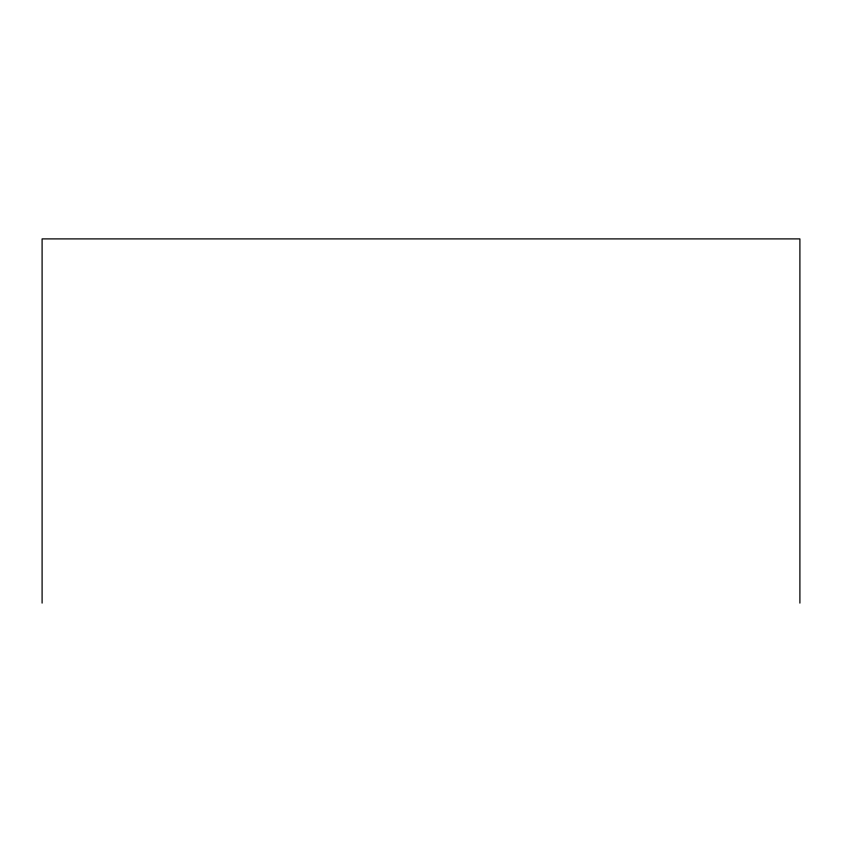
<?xml version="1.0" encoding="UTF-8"?>
<svg xmlns="http://www.w3.org/2000/svg" width="842" height="842" viewBox="0 0 842 842"><rect width="100%" height="100%" fill="white"/><g stroke="black" fill="none" stroke-linecap="round" stroke-linejoin="round"><path stroke-width="1.26" d="M799.9 603.104L799.9 238.896L42.1 238.896L42.1 603.104"/></g></svg>
